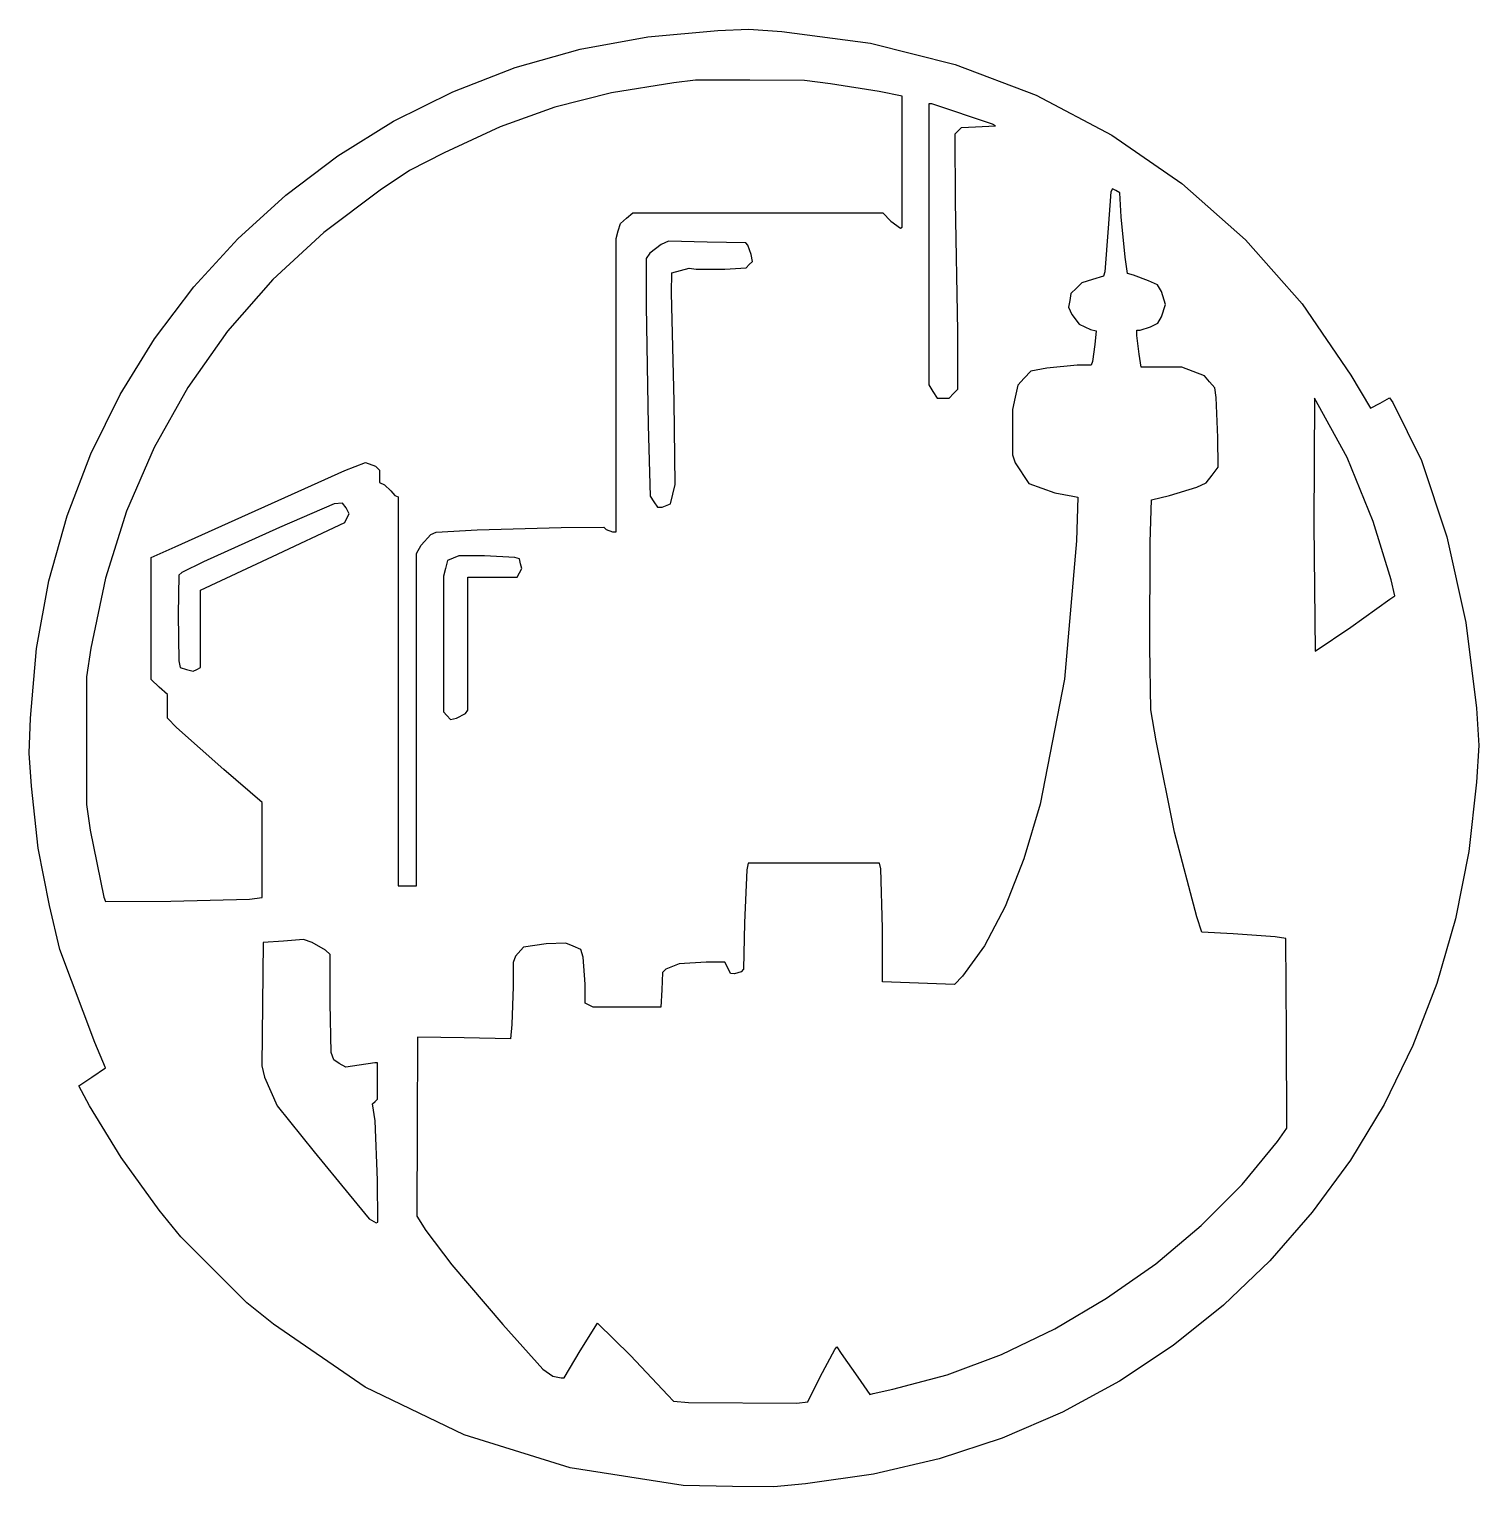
# Model space of a CAD drawing. Extents: x 9 to 60.1, y 11 to 62.4.
import ezdxf

# ---------------------------------------------------------------- set-up
doc = ezdxf.new("R2010")
doc.units = 0

msp = doc.modelspace()

# ---------------------------------------------------------------- linework, layer by layer
at = {"layer": 'Image'}
for p, q in [((30.787415, 62.170613), (33.256339, 62.391723)), ((33.256339, 62.391723), (34.344908, 62.438713)), ((34.344908, 62.438713), (35.506052, 62.354599)), ((35.506052, 62.354599), (38.629383, 61.946284)), ((26.101081, 61.080733), (28.398998, 61.730284)), ((28.398998, 61.730284), (30.787415, 62.170613)), ((38.629383, 61.946284), (41.626996, 61.191798)), ((41.626996, 61.191798), (44.47394, 60.106203)), ((23.90366, 60.231953), (26.101081, 61.080733)), ((21.81673, 59.193941), (23.90366, 60.231953)), ((29.506639, 60.189754), (27.507368, 59.684079)), ((31.696517, 60.545994), (29.506639, 60.189754)), ((32.458516, 60.642229), (31.696517, 60.545994)), ((34.381656, 60.637532), (32.458516, 60.642229)), ((36.304796, 60.632836), (34.381656, 60.637532)), ((37.221378, 60.510828), (36.304796, 60.632836)), ((38.944945, 60.235143), (37.221378, 60.510828)), ((39.751934, 60.081467), (38.944945, 60.235143)), ((27.507368, 59.684079), (25.579744, 58.992706)), ((39.751934, 57.771704), (39.751934, 60.081467)), ((40.798352, 59.807654), (40.69495, 59.807654)), ((40.69495, 59.807654), (40.695215, 54.854661)), ((42.937461, 59.082748), (40.798352, 59.807654)), ((44.47394, 60.106203), (47.145262, 58.704563)), ((19.850284, 57.976691), (21.81673, 59.193941)), ((25.579744, 58.992706), (23.604811, 58.079372)), ((41.619788, 58.749206), (41.844445, 58.976112)), ((41.631021, 56.346631), (41.619788, 58.749206)), ((41.844445, 58.976112), (42.341564, 58.997131)), ((42.341564, 58.997131), (43.039116, 59.027639)), ((43.039116, 59.027639), (42.937461, 59.082748)), ((47.145262, 58.704563), (49.616014, 57.001939)), ((18.014318, 56.5902), (19.850284, 57.976691)), ((23.604811, 58.079372), (22.371098, 57.452056)), ((39.751934, 55.461942), (39.751934, 57.771704)), ((22.371098, 57.452056), (21.342275, 56.760386)), ((16.318827, 55.044462), (18.014318, 56.5902)), ((21.342275, 56.760386), (19.358455, 55.273518)), ((47.108058, 56.7066), (47.016306, 55.417006)), ((47.170546, 56.811646), (47.108058, 56.7066)), ((47.283228, 56.752602), (47.170546, 56.811646)), ((47.426833, 56.662919), (47.283228, 56.752602)), ((47.479112, 55.822291), (47.426833, 56.662919)), ((49.616014, 57.001939), (51.861243, 55.013396)), ((41.711428, 51.784064), (41.631021, 56.346631)), ((29.739619, 55.321713), (29.813908, 55.589191)), ((29.813908, 55.589191), (30.035065, 55.775283)), ((30.035065, 55.775283), (30.256225, 55.961377)), ((30.256225, 55.961377), (34.662781, 55.961377)), ((34.662781, 55.961377), (39.069336, 55.961377)), ((39.069336, 55.961377), (39.349855, 55.674096)), ((39.349855, 55.674096), (39.691157, 55.42438)), ((47.614717, 54.402475), (47.479112, 55.822291)), ((14.773804, 53.349472), (16.318827, 55.044462)), ((19.358455, 55.273518), (17.562029, 53.610793)), ((29.6648, 49.883527), (29.665329, 55.054236)), ((29.665329, 55.054236), (29.739619, 55.321713)), ((39.691157, 55.42438), (39.751934, 55.461942)), ((47.016306, 55.417006), (46.89604, 53.886483)), ((51.861243, 55.013396), (53.856, 52.753995)), ((30.853952, 54.544919), (30.726283, 54.350069)), ((31.246652, 54.850507), (30.853952, 54.544919)), ((31.511682, 54.961243), (31.246652, 54.850507)), ((32.875134, 54.930258), (31.511682, 54.961243)), ((34.238588, 54.899275), (32.875134, 54.930258)), ((34.312523, 54.82534), (34.238588, 54.899275)), ((34.427553, 54.498156), (34.312523, 54.82534)), ((34.468651, 54.244906), (34.427553, 54.498156)), ((40.695215, 54.854661), (40.695479, 49.901667)), ((30.726283, 54.350069), (30.727341, 52.670147)), ((31.929284, 53.933555), (32.235089, 54.015901)), ((32.235089, 54.015901), (32.490896, 53.974391)), ((32.490896, 53.974391), (33.497597, 53.978809)), ((33.497597, 53.978809), (34.248497, 54.024751)), ((34.248497, 54.024751), (34.358574, 54.134828)), ((34.358574, 54.134828), (34.468651, 54.244906)), ((47.698039, 53.823287), (47.614717, 54.402475)), ((17.562029, 53.610793), (15.960564, 51.784197)), ((31.622682, 53.146436), (31.623476, 53.851211)), ((31.623476, 53.851211), (31.929284, 53.933555)), ((46.083257, 53.492228), (45.894557, 53.303527)), ((46.467916, 53.613481), (46.083257, 53.492228)), ((46.852575, 53.734734), (46.467916, 53.613481)), ((46.89604, 53.886483), (46.852575, 53.734734)), ((47.915754, 53.759483), (47.698039, 53.823287)), ((48.442597, 53.55913), (47.915754, 53.759483)), ((48.751725, 53.422584), (48.442597, 53.55913)), ((13.389245, 51.515226), (14.773804, 53.349472)), ((31.705383, 49.311965), (31.622682, 53.146436)), ((45.705853, 53.114824), (45.661052, 52.876014)), ((45.894557, 53.303527), (45.705853, 53.114824)), ((48.895896, 53.186124), (48.751725, 53.422584)), ((49.033561, 52.735242), (48.895896, 53.186124)), ((30.727341, 52.670147), (30.797988, 48.478666)), ((45.661052, 52.876014), (45.616252, 52.637204)), ((45.616252, 52.637204), (45.738114, 52.380397)), ((48.903754, 52.290714), (49.033561, 52.735242)), ((53.856, 52.753995), (55.575334, 50.238799)), ((45.738114, 52.380397), (45.998383, 52.042279)), ((45.998383, 52.042279), (46.393859, 51.854081)), ((48.140636, 51.824807), (48.51206, 51.945999)), ((48.51206, 51.945999), (48.767452, 52.067192)), ((48.767452, 52.067192), (48.903754, 52.290714)), ((12.175144, 49.551719), (13.389245, 51.515226)), ((15.960564, 51.784197), (14.561625, 49.805711)), ((41.710899, 49.747608), (41.711428, 51.784064)), ((46.393859, 51.854081), (46.592511, 51.804223)), ((46.592511, 51.804223), (46.55181, 51.324658)), ((48.024603, 51.63118), (48.024603, 51.824807)), ((48.024603, 51.824807), (48.140636, 51.824807)), ((48.104624, 50.978038), (48.024603, 51.63118)), ((46.55181, 51.324658), (46.461812, 50.718094)), ((48.184644, 50.518524), (48.104624, 50.978038)), ((44.287188, 50.37626), (44.058269, 50.129457)), ((44.856, 50.483678), (44.287188, 50.37626)), ((45.918663, 50.591094), (44.856, 50.483678)), ((46.412512, 50.591094), (45.918663, 50.591094)), ((46.461812, 50.718094), (46.412512, 50.591094)), ((48.900188, 50.518524), (48.184644, 50.518524)), ((49.615729, 50.518524), (48.900188, 50.518524)), ((50.01458, 50.369294), (49.615729, 50.518524)), ((29.664271, 44.712818), (29.6648, 49.883527)), ((40.695479, 49.901667), (40.839286, 49.66581)), ((43.829349, 49.882654), (43.735504, 49.456734)), ((44.058269, 50.129457), (43.829349, 49.882654)), ((50.413433, 50.220064), (50.01458, 50.369294)), ((50.593479, 50.006093), (50.413433, 50.220064)), ((50.773523, 49.792119), (50.593479, 50.006093)), ((55.575334, 50.238799), (56.269412, 49.07884)), ((11.141495, 47.468947), (12.175144, 49.551719)), ((14.561625, 49.805711), (13.372779, 47.687319)), ((40.839286, 49.66581), (40.983089, 49.429953)), ((40.983089, 49.429953), (41.199044, 49.429953)), ((41.199044, 49.429953), (41.414997, 49.429953)), ((41.414997, 49.429953), (41.562931, 49.588779)), ((41.562931, 49.588779), (41.710899, 49.747608)), ((43.735504, 49.456734), (43.641656, 49.030811)), ((50.829665, 49.447751), (50.773523, 49.792119)), ((50.888489, 48.045943), (50.829665, 49.447751)), ((54.29794, 49.429953), (54.26574, 44.966815)), ((55.441701, 47.338427), (54.29794, 49.429953)), ((56.614137, 49.246401), (56.941934, 49.438501)), ((56.941934, 49.438501), (57.052135, 49.270311)), ((31.750755, 46.3856), (31.705383, 49.311965)), ((43.641656, 49.030811), (43.640333, 48.232527)), ((56.269412, 49.07884), (56.614137, 49.246401)), ((57.052135, 49.270311), (58.069557, 47.230414)), ((30.797988, 48.478666), (30.867547, 45.967108)), ((43.640333, 48.232527), (43.63901, 47.43424)), ((50.891162, 46.988502), (50.888489, 48.045943)), ((10.298295, 45.276905), (11.141495, 47.468947)), ((13.372779, 47.687319), (12.401592, 45.441003)), ((43.63901, 47.43424), (43.736345, 47.143956)), ((56.366917, 45.074816), (55.441701, 47.338427)), ((14.11574, 44.185258), (20.101174, 46.881936)), ((20.101174, 46.881936), (20.828713, 47.162158)), ((20.828713, 47.162158), (21.173172, 47.035098)), ((21.173172, 47.035098), (21.318314, 46.889956)), ((21.318314, 46.889956), (21.318314, 46.670685)), ((43.736345, 47.143956), (44.214854, 46.420325)), ((50.681321, 46.712892), (50.891162, 46.988502)), ((58.069557, 47.230414), (58.961231, 44.535822)), ((21.318314, 46.670685), (21.318314, 46.451415)), ((21.318314, 46.451415), (21.498347, 46.369386)), ((21.498347, 46.369386), (21.718824, 46.159934)), ((31.581905, 45.697602), (31.750755, 46.3856)), ((44.214854, 46.420325), (45.140887, 46.083985)), ((49.183426, 45.993075), (50.145038, 46.292879)), ((50.145038, 46.292879), (50.471477, 46.437278)), ((50.471477, 46.437278), (50.681321, 46.712892)), ((21.718824, 46.159934), (21.865363, 45.991794)), ((21.865363, 45.991794), (21.971456, 45.951083)), ((21.971456, 45.951083), (21.971456, 39.090813)), ((30.867547, 45.967108), (30.993171, 45.775384)), ((30.993171, 45.775384), (31.118795, 45.583659)), ((45.140887, 46.083985), (45.768377, 45.974649)), ((45.768377, 45.974649), (45.943039, 45.938052)), ((45.943039, 45.938052), (45.894943, 44.40015)), ((48.493952, 44.349959), (48.548255, 45.837672)), ((48.548255, 45.837672), (49.183426, 45.993075)), ((9.655536, 42.985587), (10.298295, 45.276905)), ((12.401592, 45.441003), (11.655629, 43.078748)), ((19.718795, 45.706867), (17.793616, 44.872058)), ((20.016232, 45.724675), (19.718795, 45.706867)), ((20.146418, 45.556417), (20.016232, 45.724675)), ((20.245586, 45.349508), (20.146418, 45.556417)), ((20.171148, 45.194447), (20.245586, 45.349508)), ((31.118795, 45.583659), (31.293366, 45.583659)), ((31.293366, 45.583659), (31.581868, 45.697588)), ((31.581868, 45.697588), (31.581905, 45.697602)), ((17.793616, 44.872058), (15.113504, 43.661889)), ((17.550679, 43.848066), (20.096708, 45.039385)), ((20.096708, 45.039385), (20.171148, 45.194447)), ((23.314286, 44.703053), (24.765711, 44.781443)), ((24.765711, 44.781443), (27.724639, 44.871767)), ((27.724639, 44.871767), (29.232138, 44.883699)), ((29.232138, 44.883699), (29.31758, 44.79826)), ((29.31758, 44.79826), (29.533649, 44.712818)), ((54.26574, 44.966815), (54.320168, 40.505255)), ((56.992517, 43.023802), (56.366917, 45.074816)), ((22.627243, 43.950817), (22.790427, 44.238932)), ((22.790427, 44.238932), (23.133949, 44.61505)), ((23.133949, 44.61505), (23.314286, 44.703053)), ((29.533649, 44.712818), (29.664271, 44.712818)), ((45.894943, 44.40015), (45.482426, 39.516065)), ((48.482655, 40.648821), (48.493952, 44.349959)), ((58.961231, 44.535822), (59.63686, 41.515777)), ((13.263026, 41.65512), (13.263159, 43.805674)), ((13.263159, 43.805674), (14.11574, 44.185258)), ((15.004647, 42.656746), (17.550679, 43.848066)), ((22.62592, 38.090682), (22.627243, 43.950817)), ((23.720519, 43.70309), (23.645843, 43.42577)), ((23.916434, 43.783664), (23.720519, 43.70309)), ((24.11235, 43.86424), (23.916434, 43.783664)), ((25.019492, 43.863975), (24.11235, 43.86424)), ((26.089751, 43.811664), (25.019492, 43.863975)), ((26.252866, 43.759714), (26.089751, 43.811664)), ((26.295493, 43.589883), (26.252866, 43.759714)), ((14.242648, 43.183931), (14.218703, 41.795455)), ((14.351505, 43.285285), (14.242648, 43.183931)), ((15.113504, 43.661889), (14.351505, 43.285285)), ((23.645843, 43.42577), (23.57117, 43.148453)), ((26.175526, 43.116245), (26.256822, 43.268147)), ((26.256822, 43.268147), (26.338118, 43.42005)), ((26.338118, 43.42005), (26.295493, 43.589883)), ((9.223214, 40.60499), (9.655536, 42.985587)), ((11.655629, 43.078748), (11.142457, 40.612536)), ((23.57117, 43.148453), (23.572228, 40.758305)), ((24.438922, 40.771548), (24.438922, 43.116245)), ((24.438922, 43.116245), (25.307223, 43.116245)), ((25.307223, 43.116245), (26.175526, 43.116245)), ((57.123377, 42.459643), (56.992517, 43.023802)), ((15.004647, 41.29248), (15.004647, 42.656746)), ((55.579054, 41.357967), (56.953446, 42.334373)), ((56.953446, 42.334373), (57.123377, 42.459643)), ((13.262897, 39.504568), (13.263026, 41.65512)), ((14.218703, 41.795455), (14.239896, 40.16633)), ((15.004663, 39.928213), (15.004647, 41.29248)), ((54.320168, 40.505255), (55.579054, 41.357967)), ((55.579054, 41.357967), (55.579054, 41.357967)), ((59.63686, 41.515777), (60.006146, 38.499518)), ((11.142457, 40.612536), (10.983139, 39.596537)), ((23.572228, 40.758305), (23.573286, 38.368158)), ((24.438922, 38.42685), (24.438922, 40.771548)), ((48.525655, 38.435393), (48.482655, 40.648821)), ((9.011323, 38.145109), (9.223214, 40.60499)), ((14.239896, 40.16633), (14.285044, 39.925678)), ((10.983139, 39.596537), (10.981816, 37.346825)), ((14.285044, 39.925678), (14.517854, 39.862462)), ((14.517854, 39.862462), (14.750663, 39.799245)), ((14.750663, 39.799245), (14.877663, 39.863729)), ((14.877663, 39.863729), (15.004663, 39.928213)), ((13.553181, 39.242313), (13.262897, 39.504568)), ((13.843466, 38.980056), (13.553181, 39.242313)), ((21.971456, 39.090813), (21.971456, 32.230546)), ((45.482426, 39.516065), (44.616654, 35.106503)), ((13.84426, 38.562584), (13.843466, 38.980056)), ((13.845053, 38.145109), (13.84426, 38.562584)), ((8.962719, 36.911395), (9.011323, 38.145109)), ((14.155714, 37.818539), (13.845053, 38.145109)), ((22.624597, 32.230546), (22.62592, 38.090682)), ((23.573286, 38.368158), (23.695905, 38.232665)), ((23.695905, 38.232665), (23.818523, 38.097172)), ((23.818523, 38.097172), (24.037905, 38.140211)), ((24.037905, 38.140211), (24.348001, 38.305002)), ((24.348001, 38.305002), (24.348207, 38.3051)), ((24.348207, 38.3051), (24.438922, 38.42685)), ((48.708122, 37.346825), (48.525655, 38.435393)), ((60.006146, 38.499518), (60.090345, 37.184789)), ((15.824021, 36.330826), (14.155714, 37.818539)), ((10.981816, 37.346825), (10.980493, 35.097113)), ((49.358105, 34.120576), (48.708122, 37.346825)), ((60.090345, 37.184789), (60.004707, 35.891192)), ((9.046841, 35.750254), (8.962719, 36.911395)), ((17.181665, 35.169685), (15.824021, 36.330826)), ((9.285461, 33.560146), (9.046841, 35.750254)), ((60.004707, 35.891192), (59.737081, 33.441346)), ((10.980493, 35.097113), (11.109342, 34.189971)), ((17.181726, 33.49274), (17.181665, 35.169685)), ((44.616654, 35.106503), (44.041194, 33.184304)), ((11.109342, 34.189971), (11.596669, 31.826914)), ((50.148247, 31.141975), (49.358105, 34.120576)), ((9.678834, 31.541117), (9.285461, 33.560146)), ((17.181789, 31.815794), (17.181726, 33.49274)), ((59.737081, 33.441346), (59.269024, 31.071185)), ((34.315444, 33.02883), (34.27918, 32.792973)), ((36.633056, 33.02883), (34.315444, 33.02883)), ((38.950666, 33.02883), (36.633056, 33.02883)), ((39.003148, 32.829258), (38.950666, 33.02883)), ((44.041194, 33.184304), (43.385294, 31.506297)), ((34.27918, 32.792973), (34.197178, 30.924295)), ((39.05896, 30.735348), (39.003148, 32.829258)), ((21.971456, 32.230546), (22.298028, 32.230546)), ((22.298028, 32.230546), (22.624597, 32.230546)), ((10.045657, 29.983284), (9.678834, 31.541117)), ((11.596669, 31.826914), (11.652721, 31.677282)), ((11.652721, 31.677282), (13.963849, 31.687283)), ((13.963849, 31.687283), (16.728548, 31.756538)), ((16.728217, 31.756549), (17.181789, 31.815794)), ((16.728548, 31.756538), (16.728217, 31.756549)), ((43.385294, 31.506297), (42.659914, 30.114337)), ((34.197178, 30.924295), (34.151437, 29.291474)), ((50.316432, 30.597691), (50.148247, 31.141975)), ((59.269024, 31.071185), (58.608886, 28.789446)), ((18.636744, 30.336005), (17.927373, 30.28543)), ((18.941308, 30.228547), (18.636744, 30.336005)), ((39.062293, 28.841008), (39.05896, 30.735348)), ((51.42241, 30.542351), (50.316432, 30.597691)), ((52.907205, 30.432506), (51.42241, 30.542351)), ((53.286021, 30.378), (52.907205, 30.432506)), ((53.304886, 27.031525), (53.286021, 30.378)), ((11.284782, 26.702966), (10.045657, 29.983284)), ((17.218005, 30.234855), (17.19578, 28.057715)), ((17.927373, 30.28543), (17.218005, 30.234855)), ((19.411224, 29.965753), (18.941308, 30.228547)), ((19.576575, 29.810411), (19.411224, 29.965753)), ((26.401037, 30.074419), (26.115823, 29.753835)), ((27.196047, 30.182859), (26.401037, 30.074419)), ((27.886188, 30.215966), (27.196047, 30.182859)), ((28.153319, 30.104204), (27.886188, 30.215966)), ((28.420448, 29.992441), (28.153319, 30.104204)), ((28.497626, 29.714502), (28.420448, 29.992441)), ((42.659914, 30.114337), (41.876012, 29.050277)), ((19.577633, 28.099493), (19.576575, 29.810411)), ((26.035617, 29.523762), (26.035088, 28.681877)), ((26.115823, 29.753835), (26.035617, 29.523762)), ((28.57521, 28.76783), (28.497626, 29.714502)), ((31.887345, 29.479223), (31.417051, 29.297303)), ((32.835338, 29.542259), (31.887345, 29.479223)), ((33.502664, 29.545407), (32.835338, 29.542259)), ((33.598017, 29.345835), (33.502664, 29.545407)), ((33.69337, 29.146263), (33.598017, 29.345835)), ((31.297155, 29.177439), (31.27157, 28.563143)), ((31.417051, 29.297303), (31.297155, 29.177439)), ((33.844182, 29.12462), (33.69337, 29.146263)), ((34.073216, 29.197224), (33.844182, 29.12462)), ((34.151437, 29.291474), (34.073216, 29.197224)), ((40.332292, 28.795825), (39.062293, 28.841008)), ((41.60229, 28.75064), (40.332292, 28.795825)), ((41.876012, 29.050277), (41.60229, 28.75064)), ((58.608886, 28.789446), (57.765018, 26.60486)), ((26.035088, 28.681877), (25.987487, 27.34133)), ((28.575739, 28.099099), (28.57521, 28.76783)), ((31.27157, 28.563143), (31.245985, 27.94885)), ((17.19578, 28.057715), (17.173555, 25.880576)), ((19.618329, 26.359262), (19.577633, 28.099493)), ((28.716111, 28.023976), (28.575739, 28.099099)), ((28.856483, 27.94885), (28.716111, 28.023976)), ((30.051234, 27.94885), (28.856483, 27.94885)), ((31.245985, 27.94885), (30.051234, 27.94885)), ((25.987487, 27.34133), (25.940399, 26.842668)), ((22.661038, 26.896566), (22.645322, 23.741904)), ((24.300717, 26.869616), (22.661038, 26.896566)), ((25.940399, 26.842668), (24.300717, 26.869616)), ((53.323751, 23.685047), (53.304886, 27.031525)), ((11.659415, 25.818314), (11.284782, 26.702966)), ((19.712067, 26.092582), (19.618329, 26.359262)), ((57.765018, 26.60486), (56.745769, 24.526163)), ((11.172823, 25.48744), (11.659415, 25.818314)), ((17.173555, 25.880576), (17.262325, 25.481434)), ((19.893971, 25.963197), (19.712067, 26.092582)), ((20.129072, 25.836589), (19.893971, 25.963197)), ((20.596714, 25.91246), (20.129072, 25.836589)), ((21.155069, 25.988883), (20.596714, 25.91246)), ((21.245781, 25.989412), (21.155069, 25.988883)), ((21.245781, 25.350783), (21.245781, 25.989412)), ((10.715566, 25.180711), (11.172823, 25.48744)), ((17.262325, 25.481434), (17.715022, 24.472043)), ((21.245781, 24.712156), (21.245781, 25.350783)), ((11.090602, 24.478349), (10.715566, 25.180711)), ((21.161781, 24.628156), (21.245781, 24.712156)), ((12.205061, 22.658085), (11.090602, 24.478349)), ((17.715022, 24.472043), (19.012568, 22.851098)), ((21.077782, 24.544154), (21.161781, 24.628156)), ((21.160472, 23.942357), (21.077782, 24.544154)), ((56.745769, 24.526163), (55.559491, 22.562087)), ((21.250237, 21.854768), (21.160472, 23.942357)), ((22.645322, 23.741904), (22.629606, 20.587241)), ((52.986114, 23.222517), (53.323751, 23.685047)), ((51.738605, 21.695421), (52.986114, 23.222517)), ((13.553814, 20.800561), (12.205061, 22.658085)), ((19.012568, 22.851098), (20.253074, 21.344866)), ((55.559491, 22.562087), (54.214533, 20.721367)), ((21.257259, 20.369005), (21.250237, 21.854768)), ((50.296836, 20.249888), (51.738605, 21.695421)), ((20.253074, 21.344866), (20.959882, 20.489719)), ((14.307881, 19.857132), (13.553814, 20.800561)), ((22.629606, 20.587241), (22.947907, 20.077051)), ((54.214533, 20.721367), (52.719246, 19.012736)), ((20.959882, 20.489719), (21.197064, 20.350114)), ((21.197064, 20.350114), (21.257259, 20.369005)), ((22.947907, 20.077051), (23.870762, 18.873097)), ((48.693988, 18.907293), (50.296836, 20.249888)), ((15.472691, 18.692321), (14.307881, 19.857132)), ((16.637502, 17.52751), (15.472691, 18.692321)), ((23.870762, 18.873097), (25.671731, 16.768528)), ((46.963242, 17.689012), (48.693988, 18.907293)), ((52.719246, 19.012736), (51.081979, 17.444928)), ((17.580931, 16.77393), (16.637502, 17.52751)), ((45.13778, 16.616419), (46.963242, 17.689012)), ((51.081979, 17.444928), (49.311083, 16.026677)), ((20.816625, 14.555579), (17.580931, 16.77393)), ((25.671731, 16.768528), (27.084415, 15.191001)), ((28.394987, 15.830819), (29.012852, 16.810281)), ((29.012852, 16.810281), (30.175908, 15.665899)), ((43.250781, 15.71089), (45.13778, 16.616419)), ((37.372568, 15.882518), (37.444747, 15.971897)), ((37.444747, 15.971897), (37.603975, 15.737376)), ((49.311083, 16.026677), (47.414908, 14.766716)), ((27.833192, 14.886009), (28.394987, 15.830819)), ((30.175908, 15.665899), (31.48602, 14.274058)), ((36.861584, 14.914817), (37.372568, 15.882518)), ((37.603975, 15.737376), (38.184513, 14.901707)), ((41.335428, 14.993798), (43.250781, 15.71089)), ((27.084415, 15.191001), (27.435301, 14.941552)), ((27.435301, 14.941552), (27.730349, 14.886009)), ((36.422776, 14.036494), (36.861584, 14.914817)), ((39.424902, 14.48652), (41.335428, 14.993798)), ((24.303919, 12.86799), (20.816625, 14.555579)), ((27.730349, 14.886009), (27.833192, 14.886009)), ((38.184513, 14.901707), (38.605824, 14.300561)), ((38.725077, 14.33306), (39.424902, 14.48652)), ((47.414908, 14.766716), (45.401804, 13.67378)), ((31.48602, 14.274058), (31.689146, 14.061246)), ((31.689146, 14.061246), (32.218796, 14.012557)), ((32.218796, 14.012557), (36.037091, 13.990173)), ((36.036985, 13.990163), (36.422776, 14.036494)), ((36.037091, 13.990173), (36.036985, 13.990163)), ((38.605824, 14.300561), (38.725077, 14.33306)), ((45.401804, 13.67378), (43.280122, 12.756602)), ((28.040143, 11.712214), (24.303919, 12.86799)), ((43.280122, 12.756602), (41.058212, 12.023916)), ((41.058212, 12.023916), (38.744424, 11.484455)), ((32.022626, 11.089301), (28.040143, 11.712214)), ((38.744424, 11.484455), (36.347108, 11.146954)), ((32.022626, 11.089298), (32.022626, 11.089301)), ((33.770826, 11.051913), (32.022626, 11.089298)), ((35.22874, 11.039716), (33.770826, 11.051913)), ((36.347108, 11.146954), (35.22874, 11.039716))]:
    msp.add_line(p, q, dxfattribs=at)

doc.saveas('drawing.dxf')
